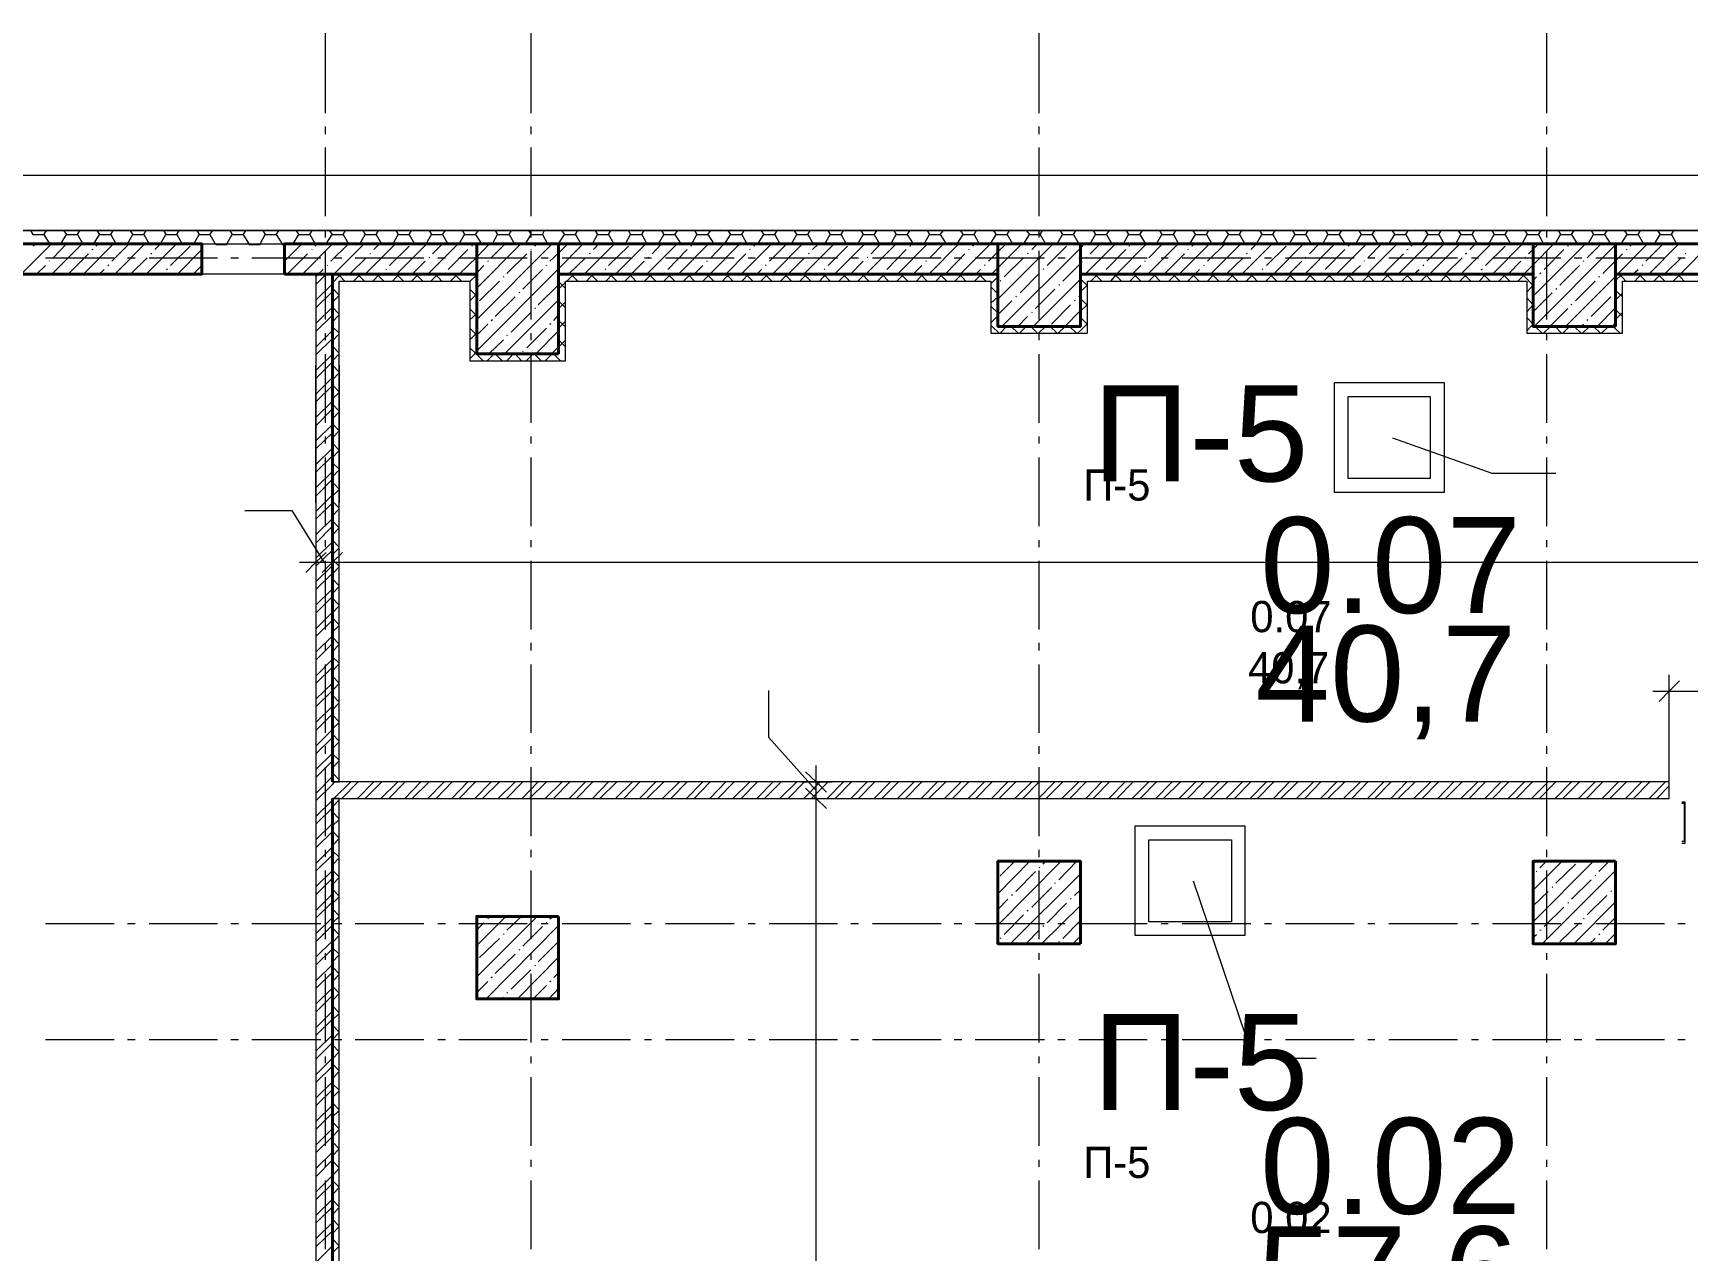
# Model space of a CAD drawing. Header units: millimetres. Extents: x -249154 to 415037, y -45458 to 354837.
# Drawn here: x -215240 to -203175, y 21286 to 30170 of the extents above; entities that cross this region are included whole.
import ezdxf

# ---------------------------------------------------------------- set-up
doc = ezdxf.new("R2010")
doc.units = ezdxf.units.MM
doc.layers.add('PDF _Текст', color=7, linetype='Continuous')
doc.styles.get("Standard").update_dxf_attribs({"font": 'arial.ttf'})

msp = doc.modelspace()

# ---------------------------------------------------------------- linework, layer by layer
at = {"lineweight": 9}
for points in [[(-213107, 29585), (-213107, 30170)], [(-211607, 29585), (-211607, 30170)], [(-207904, 29585), (-207904, 30170)], [(-204202, 29585), (-204202, 30170)], [(-213107, 29433), (-213107, 29488)], [(-211607, 29433), (-211607, 29488)], [(-207904, 29433), (-207904, 29488)], [(-204202, 29433), (-204202, 29488)], [(-213107, 28835), (-213107, 29335)], [(-211607, 28835), (-211607, 29335)], [(-207904, 28835), (-207904, 29335)], [(-204202, 28835), (-204202, 29335)], [(-191611, 25247), (-191611, 25650), (-195996, 25650), (-195996, 29132), (-230738, 29132), (-230738, 909), (-191611, 909), (-191611, 1308)], [(-230289, 28729), (-216356, 28729), (-230289, 28729), (-230289, 28632), (-216356, 28632), (-196496, 28632), (-196496, 25150), (-187938, 25150), (-187938, 25247), (-187938, 28632), (-145101, 28632), (-145101, 25209)], [(-215259, 28729), (-215242, 28700), (-215161, 28700), (-215119, 28632)], [(-215161, 28700), (-215140, 28729)], [(-215017, 28729), (-214996, 28700), (-214916, 28700), (-214877, 28632)], [(-214916, 28700), (-214899, 28729)], [(-214776, 28729), (-214755, 28700), (-214674, 28700), (-214636, 28632)], [(-214674, 28700), (-214657, 28729)], [(-214534, 28729), (-214513, 28700), (-214433, 28700), (-214394, 28632)], [(-214433, 28700), (-214416, 28729)], [(-214289, 28729), (-214272, 28700), (-214191, 28700), (-214153, 28632)], [(-214191, 28700), (-214174, 28729)], [(-214047, 28729), (-214030, 28700), (-213950, 28700), (-213912, 28632)], [(-213950, 28700), (-213928, 28729)], [(-213806, 28729), (-213789, 28700), (-213708, 28700), (-213666, 28632)], [(-213708, 28700), (-213687, 28729)], [(-213564, 28729), (-213547, 28700), (-213467, 28700), (-213424, 28632)], [(-213467, 28700), (-213446, 28729)], [(-213323, 28729), (-213301, 28700), (-213221, 28700), (-213183, 28632)], [(-213221, 28700), (-213204, 28729)], [(-213107, 28679), (-213107, 28734)], [(-213081, 28729), (-213060, 28700), (-212980, 28700), (-212941, 28632)], [(-212980, 28700), (-212963, 28729)], [(-212835, 28729), (-212819, 28700), (-212738, 28700), (-212700, 28632)], [(-212738, 28700), (-212721, 28729)], [(-212594, 28729), (-212577, 28700), (-212497, 28700), (-212458, 28632)], [(-212497, 28700), (-212480, 28729)], [(-212353, 28729), (-212336, 28700), (-212255, 28700), (-212217, 28632)], [(-212255, 28700), (-212234, 28729)], [(-212111, 28729), (-212094, 28700), (-212014, 28700), (-211971, 28632)], [(-212014, 28700), (-211992, 28729)], [(-211870, 28729), (-211853, 28700), (-211768, 28700), (-211730, 28632)], [(-211768, 28700), (-211751, 28729)], [(-211628, 28729), (-211607, 28700), (-211526, 28700), (-211488, 28632)], [(-211607, 28679), (-211607, 28734)], [(-211526, 28700), (-211510, 28729)], [(-211387, 28729), (-211365, 28700), (-211285, 28700), (-211247, 28632)], [(-211285, 28700), (-211268, 28729)], [(-211141, 28729), (-211124, 28700), (-211044, 28700), (-211005, 28632)], [(-211044, 28700), (-211027, 28729)], [(-210899, 28729), (-210883, 28700), (-210802, 28700), (-210764, 28632)], [(-210802, 28700), (-210785, 28729)], [(-210658, 28729), (-210641, 28700), (-210561, 28700), (-210518, 28632)], [(-210561, 28700), (-210539, 28729)], [(-210417, 28729), (-210400, 28700), (-210319, 28700), (-210277, 28632)], [(-210319, 28700), (-210298, 28729)], [(-210175, 28729), (-210154, 28700), (-210073, 28700), (-210035, 28632)], [(-210073, 28700), (-210056, 28729)], [(-209934, 28729), (-209912, 28700), (-209832, 28700), (-209794, 28632)], [(-209832, 28700), (-209815, 28729)], [(-209692, 28729), (-209671, 28700), (-209590, 28700), (-209552, 28632)], [(-209590, 28700), (-209574, 28729)], [(-209446, 28729), (-209429, 28700), (-209349, 28700), (-209311, 28632)], [(-209349, 28700), (-209332, 28729)], [(-209205, 28729), (-209188, 28700), (-209108, 28700), (-209069, 28632)], [(-209108, 28700), (-209086, 28729)], [(-208963, 28729), (-208947, 28700), (-208866, 28700), (-208824, 28632)], [(-208866, 28700), (-208845, 28729)], [(-208722, 28729), (-208705, 28700), (-208625, 28700), (-208582, 28632)], [(-208625, 28700), (-208603, 28729)], [(-208481, 28729), (-208459, 28700), (-208379, 28700), (-208341, 28632)], [(-208379, 28700), (-208362, 28729)], [(-208239, 28729), (-208218, 28700), (-208137, 28700), (-208099, 28632)], [(-208137, 28700), (-208120, 28729)], [(-207998, 28729), (-207976, 28700), (-207896, 28700), (-207858, 28632)], [(-207904, 28679), (-207904, 28734)], [(-207896, 28700), (-207879, 28729)], [(-207752, 28729), (-207735, 28700), (-207654, 28700), (-207616, 28632)], [(-207654, 28700), (-207637, 28729)], [(-207510, 28729), (-207493, 28700), (-207413, 28700), (-207375, 28632)], [(-207413, 28700), (-207392, 28729)], [(-207269, 28729), (-207252, 28700), (-207171, 28700), (-207129, 28632)], [(-207171, 28700), (-207150, 28729)], [(-207027, 28729), (-207011, 28700), (-206926, 28700), (-206888, 28632)], [(-206926, 28700), (-206909, 28729)], [(-206786, 28729), (-206765, 28700), (-206684, 28700), (-206646, 28632)], [(-206684, 28700), (-206667, 28729)], [(-206545, 28729), (-206523, 28700), (-206443, 28700), (-206405, 28632)], [(-206443, 28700), (-206426, 28729)], [(-206299, 28729), (-206282, 28700), (-206201, 28700), (-206163, 28632)], [(-206201, 28700), (-206184, 28729)], [(-206057, 28729), (-206040, 28700), (-205960, 28700), (-205922, 28632)], [(-205960, 28700), (-205943, 28729)], [(-205816, 28729), (-205799, 28700), (-205718, 28700), (-205676, 28632)], [(-205718, 28700), (-205697, 28729)], [(-205574, 28729), (-205557, 28700), (-205477, 28700), (-205435, 28632)], [(-205477, 28700), (-205456, 28729)], [(-205333, 28729), (-205312, 28700), (-205231, 28700), (-205193, 28632)], [(-205231, 28700), (-205214, 28729)], [(-205091, 28729), (-205070, 28700), (-204990, 28700), (-204952, 28632)], [(-204990, 28700), (-204973, 28729)], [(-204850, 28729), (-204829, 28700), (-204748, 28700), (-204710, 28632)], [(-204748, 28700), (-204731, 28729)], [(-204604, 28729), (-204587, 28700), (-204507, 28700), (-204469, 28632)], [(-204507, 28700), (-204490, 28729)], [(-204363, 28729), (-204346, 28700), (-204265, 28700), (-204227, 28632)], [(-204265, 28700), (-204244, 28729)], [(-204202, 28679), (-204202, 28734)], [(-204121, 28729), (-204104, 28700), (-204024, 28700), (-203982, 28632)], [(-204024, 28700), (-204003, 28729)], [(-203880, 28729), (-203863, 28700), (-203782, 28700), (-203740, 28632)], [(-203782, 28700), (-203761, 28729)], [(-203638, 28729), (-203617, 28700), (-203537, 28700), (-203499, 28632)], [(-203537, 28700), (-203520, 28729)], [(-203397, 28729), (-203376, 28700), (-203295, 28700), (-203257, 28632)], [(-203295, 28700), (-203278, 28729)], [(-215326, 28412), (-215106, 28632)], [(-215237, 28615), (-215229, 28624)], [(-215119, 28628), (-215038, 28628)], [(-215102, 28412), (-214882, 28632)], [(-215093, 28530), (-214996, 28632)], [(-215038, 28632), (-214996, 28700)], [(-214877, 28628), (-214797, 28628)], [(-214873, 28412), (-214653, 28632)], [(-214797, 28632), (-214755, 28700)], [(-214780, 28615), (-214767, 28632)], [(-214666, 28505), (-214538, 28632)], [(-214644, 28412), (-214424, 28632)], [(-214636, 28628), (-214555, 28628)], [(-214551, 28632), (-214513, 28700)], [(-214416, 28412), (-214195, 28632)], [(-214394, 28628), (-214314, 28628)], [(-214352, 28590), (-214310, 28632)], [(-214310, 28632), (-214272, 28700)], [(-214238, 28475), (-214094, 28615)], [(-214149, 28628), (-214068, 28628)], [(-214068, 28632), (-214030, 28700)], [(-213907, 28628), (-213827, 28628)], [(-213827, 28632), (-213789, 28700)], [(-213666, 28628), (-213585, 28628)], [(-213585, 28632), (-213547, 28700)], [(-213424, 28628), (-213344, 28628)], [(-213407, 28505), (-213280, 28632)], [(-213407, 28619), (-213395, 28632)], [(-213344, 28632), (-213301, 28700)], [(-213276, 28412), (-213056, 28632)], [(-213183, 28615), (-213170, 28632)], [(-213183, 28628), (-213102, 28628)], [(-213102, 28632), (-213060, 28700)], [(-213068, 28505), (-212941, 28632)], [(-213047, 28412), (-212827, 28632)], [(-212941, 28628), (-212861, 28628)], [(-212857, 28632), (-212819, 28700)], [(-212819, 28412), (-212598, 28632)], [(-212755, 28590), (-212713, 28632)], [(-212700, 28628), (-212619, 28628)], [(-212641, 28475), (-212497, 28615)], [(-212615, 28632), (-212577, 28700)], [(-212590, 28412), (-212369, 28632)], [(-212454, 28628), (-212374, 28628)], [(-212374, 28632), (-212336, 28700)], [(-212361, 28412), (-212141, 28632)], [(-212327, 28560), (-212255, 28632)], [(-212213, 28628), (-212132, 28628)], [(-212132, 28632), (-212094, 28700)], [(-212132, 28412), (-212005, 28535), (-211912, 28632)], [(-212039, 28615), (-212035, 28624)], [(-212005, 28310), (-211683, 28632)], [(-212005, 28081), (-211454, 28632)], [(-212005, 27853), (-211408, 28450), (-211230, 28632)], [(-211971, 28628), (-211891, 28628)], [(-211899, 28530), (-211798, 28632)], [(-211891, 28632), (-211853, 28700)], [(-211730, 28628), (-211649, 28628)], [(-211649, 28632), (-211607, 28700)], [(-211582, 28615), (-211569, 28632)], [(-211488, 28628), (-211408, 28628)], [(-211471, 28505), (-211408, 28564), (-211340, 28632)], [(-211408, 28632), (-211365, 28700)], [(-211247, 28628), (-211166, 28628)], [(-211221, 28412), (-211001, 28632)], [(-211162, 28632), (-211124, 28700)], [(-211154, 28590), (-211116, 28632)], [(-211044, 28475), (-210899, 28615)], [(-211005, 28628), (-210921, 28628)], [(-210993, 28412), (-210772, 28632)], [(-210921, 28632), (-210883, 28700)], [(-210764, 28412), (-210544, 28632)], [(-210760, 28628), (-210679, 28628)], [(-210726, 28560), (-210658, 28632)], [(-210679, 28632), (-210641, 28700)], [(-210535, 28412), (-210315, 28632)], [(-210518, 28628), (-210438, 28628)], [(-210442, 28615), (-210438, 28624)], [(-210438, 28632), (-210400, 28700)], [(-210306, 28412), (-210086, 28632)], [(-210298, 28530), (-210200, 28632)], [(-210277, 28628), (-210196, 28628)], [(-210196, 28632), (-210154, 28700)], [(-210078, 28412), (-209857, 28632)], [(-210035, 28628), (-209955, 28628)], [(-209984, 28615), (-209972, 28632)], [(-209955, 28632), (-209912, 28700)], [(-209870, 28505), (-209743, 28632)], [(-209849, 28412), (-209629, 28632)], [(-209794, 28628), (-209713, 28628)], [(-209709, 28632), (-209671, 28700)], [(-209620, 28412), (-209400, 28632)], [(-209557, 28590), (-209514, 28632)], [(-209552, 28628), (-209472, 28628)], [(-209468, 28632), (-209429, 28700)], [(-209442, 28475), (-209302, 28615)], [(-209396, 28412), (-209175, 28632)], [(-209307, 28628), (-209226, 28628)], [(-209226, 28632), (-209188, 28700)], [(-209167, 28412), (-208947, 28632)], [(-209129, 28560), (-209061, 28632)], [(-209065, 28628), (-208985, 28628)], [(-208985, 28632), (-208947, 28700)], [(-208938, 28412), (-208718, 28632)], [(-208845, 28615), (-208841, 28624)], [(-208824, 28628), (-208743, 28628)], [(-208743, 28632), (-208705, 28700)], [(-208709, 28412), (-208489, 28632)], [(-208701, 28530), (-208603, 28632)], [(-208582, 28628), (-208502, 28628)], [(-208502, 28632), (-208459, 28700)], [(-208481, 28412), (-208260, 28632)], [(-208387, 28615), (-208375, 28632)], [(-208341, 28628), (-208260, 28628)], [(-208273, 28505), (-208205, 28573), (-208146, 28632)], [(-208260, 28632), (-208218, 28700)], [(-208252, 28412), (-208205, 28458), (-208031, 28632)], [(-208205, 28230), (-207803, 28632)], [(-208176, 28030), (-207604, 28602), (-207574, 28632)], [(-208015, 28632), (-207976, 28700)], [(-207959, 28590), (-207917, 28632)], [(-207845, 28475), (-207705, 28615)], [(-207773, 28632), (-207735, 28700)], [(-207604, 28628), (-207532, 28628)], [(-207570, 28412), (-207349, 28632)], [(-207532, 28632), (-207493, 28700)], [(-207532, 28560), (-207460, 28632)], [(-207371, 28628), (-207290, 28628)], [(-207341, 28412), (-207121, 28632)], [(-207290, 28632), (-207252, 28700)], [(-207248, 28615), (-207244, 28624)], [(-207129, 28628), (-207049, 28628)], [(-207112, 28412), (-206892, 28632)], [(-207104, 28530), (-207006, 28632)], [(-207049, 28632), (-207011, 28700)], [(-206888, 28628), (-206807, 28628)], [(-206883, 28412), (-206663, 28632)], [(-206807, 28632), (-206765, 28700)], [(-206790, 28615), (-206778, 28632)], [(-206676, 28505), (-206549, 28632)], [(-206655, 28412), (-206434, 28632)], [(-206646, 28628), (-206566, 28628)], [(-206566, 28632), (-206523, 28700)], [(-206426, 28412), (-206206, 28632)], [(-206405, 28628), (-206324, 28628)], [(-206362, 28590), (-206320, 28632)], [(-206320, 28632), (-206282, 28700)], [(-206248, 28475), (-206104, 28615)], [(-206197, 28412), (-205977, 28632)], [(-206163, 28628), (-206079, 28628)], [(-206079, 28632), (-206040, 28700)], [(-205968, 28412), (-205748, 28632)], [(-205934, 28560), (-205862, 28632)], [(-205918, 28628), (-205837, 28628)], [(-205837, 28632), (-205799, 28700)], [(-205740, 28412), (-205519, 28632)], [(-205676, 28628), (-205596, 28628)], [(-205651, 28615), (-205642, 28624)], [(-205596, 28632), (-205557, 28700)], [(-205515, 28412), (-205295, 28632)], [(-205507, 28530), (-205409, 28632)], [(-205435, 28628), (-205354, 28628)], [(-205354, 28632), (-205312, 28700)], [(-205286, 28412), (-205066, 28632)], [(-205193, 28615), (-205180, 28632)], [(-205193, 28628), (-205113, 28628)], [(-205113, 28632), (-205070, 28700)], [(-205079, 28505), (-204952, 28632)], [(-205058, 28412), (-204837, 28632)], [(-204952, 28628), (-204871, 28628)], [(-204867, 28632), (-204829, 28700)], [(-204829, 28412), (-204609, 28632)], [(-204765, 28590), (-204723, 28632)], [(-204710, 28628), (-204630, 28628)], [(-204651, 28475), (-204507, 28615)], [(-204625, 28632), (-204587, 28700)], [(-204600, 28412), (-204380, 28632)], [(-204464, 28628), (-204384, 28628)], [(-204384, 28632), (-204346, 28700)], [(-204371, 28412), (-204303, 28479), (-204151, 28632)], [(-204337, 28560), (-204303, 28594), (-204265, 28632)], [(-204303, 28251), (-203922, 28632)], [(-204295, 28030), (-203702, 28624), (-203693, 28632)], [(-204223, 28628), (-204143, 28628)], [(-204143, 28632), (-204104, 28700)], [(-204049, 28615), (-204045, 28624)], [(-203982, 28628), (-203901, 28628)], [(-203910, 28530), (-203808, 28632)], [(-203901, 28632), (-203863, 28700)], [(-203740, 28628), (-203660, 28628)], [(-203689, 28412), (-203469, 28632)], [(-203660, 28632), (-203617, 28700)], [(-203596, 28615), (-203583, 28632)], [(-203499, 28628), (-203418, 28628)], [(-203482, 28505), (-203355, 28632)], [(-203460, 28412), (-203240, 28632)], [(-203418, 28632), (-203376, 28700)], [(-203257, 28628), (-203177, 28628)], [(-203232, 28412), (-203011, 28632)], [(-215216, 28412), (-215149, 28475)], [(-215149, 28530), (-214649, 28530)], [(-215123, 28505), (-215119, 28509)], [(-214979, 28416), (-214835, 28560)], [(-214810, 28590), (-214801, 28594)], [(-214695, 28475), (-214687, 28479)], [(-214551, 28530), (-214496, 28530)], [(-214530, 28412), (-214407, 28530)], [(-214394, 28530), (-213895, 28530)], [(-214382, 28560), (-214373, 28564)], [(-214187, 28412), (-214009, 28590)], [(-214072, 28412), (-214009, 28475)], [(-213797, 28530), (-213742, 28530)], [(-213645, 28530), (-213141, 28530)], [(-213382, 28416), (-213238, 28560)], [(-213208, 28590), (-213204, 28594)], [(-213107, 28081), (-213107, 28581)], [(-213094, 28475), (-213090, 28479)], [(-213043, 28530), (-212988, 28530)], [(-212933, 28412), (-212810, 28530)], [(-212891, 28530), (-212391, 28530)], [(-212780, 28560), (-212776, 28564)], [(-212475, 28412), (-212382, 28505)], [(-212353, 28530), (-212348, 28535)], [(-212289, 28530), (-212234, 28530)], [(-212213, 28446), (-212069, 28590)], [(-212136, 28530), (-211637, 28530)], [(-212018, 28412), (-212005, 28420), (-211954, 28475)], [(-211925, 28505), (-211920, 28509)], [(-211785, 28416), (-211641, 28560)], [(-211611, 28590), (-211607, 28594)], [(-211607, 28081), (-211607, 28581)], [(-211535, 28530), (-211484, 28530)], [(-211497, 28475), (-211493, 28479)], [(-211382, 28530), (-210883, 28530)], [(-211336, 28412), (-211213, 28530)], [(-211183, 28560), (-211179, 28564)], [(-210878, 28412), (-210785, 28505)], [(-210781, 28530), (-210730, 28530)], [(-210755, 28530), (-210751, 28535)], [(-210628, 28530), (-210128, 28530)], [(-210611, 28446), (-210472, 28590)], [(-210421, 28412), (-210357, 28475)], [(-210328, 28505), (-210323, 28509)], [(-210184, 28416), (-210044, 28560)], [(-210027, 28530), (-209976, 28530)], [(-210014, 28590), (-210010, 28594)], [(-209900, 28475), (-209895, 28479)], [(-209874, 28530), (-209374, 28530)], [(-209734, 28412), (-209616, 28530)], [(-209586, 28560), (-209582, 28564)], [(-209281, 28412), (-209188, 28505)], [(-209277, 28530), (-209222, 28530)], [(-209158, 28530), (-209154, 28535)], [(-209120, 28530), (-208620, 28530)], [(-209014, 28446), (-208875, 28590)], [(-208824, 28412), (-208760, 28475)], [(-208730, 28505), (-208726, 28509)], [(-208586, 28416), (-208447, 28560)], [(-208523, 28530), (-208468, 28530)], [(-208417, 28590), (-208413, 28594)], [(-208370, 28530), (-207866, 28530)], [(-208303, 28475), (-208298, 28479)], [(-208159, 28391), (-208019, 28530)], [(-207989, 28560), (-207985, 28564)], [(-207904, 28081), (-207904, 28581)], [(-207769, 28530), (-207714, 28530)], [(-207731, 28361), (-207604, 28488), (-207591, 28505)], [(-207616, 28530), (-207116, 28530)], [(-207561, 28530), (-207557, 28535)], [(-207417, 28446), (-207273, 28590)], [(-207227, 28412), (-207163, 28475)], [(-207133, 28505), (-207129, 28509)], [(-207015, 28530), (-206964, 28530)], [(-206989, 28416), (-206845, 28560)], [(-206862, 28530), (-206362, 28530)], [(-206820, 28590), (-206816, 28594)], [(-206705, 28475), (-206701, 28479)], [(-206540, 28412), (-206417, 28530)], [(-206392, 28560), (-206388, 28564)], [(-206261, 28530), (-206210, 28530)], [(-206108, 28530), (-205608, 28530)], [(-206083, 28412), (-205990, 28505)], [(-205964, 28530), (-205960, 28535)], [(-205820, 28446), (-205676, 28590)], [(-205629, 28412), (-205562, 28475)], [(-205536, 28505), (-205532, 28509)], [(-205507, 28530), (-205456, 28530)], [(-205392, 28416), (-205248, 28560)], [(-205354, 28530), (-204854, 28530)], [(-205223, 28590), (-205214, 28594)], [(-205108, 28475), (-205100, 28479)], [(-204943, 28412), (-204820, 28530)], [(-204795, 28560), (-204786, 28564)], [(-204753, 28530), (-204702, 28530)], [(-204600, 28530), (-204100, 28530)], [(-204486, 28412), (-204392, 28505)], [(-204363, 28530), (-204359, 28535)], [(-204223, 28446), (-204079, 28590)], [(-204202, 28081), (-204202, 28581)], [(-204109, 28331), (-203965, 28475)], [(-204003, 28530), (-203948, 28530)], [(-203935, 28505), (-203931, 28509)], [(-203846, 28530), (-203346, 28530)], [(-203795, 28416), (-203702, 28509), (-203651, 28560)], [(-203621, 28590), (-203617, 28594)], [(-203507, 28475), (-203503, 28479)], [(-203346, 28412), (-203223, 28530)], [(-203249, 28530), (-203194, 28530)], [(-203194, 28560), (-203189, 28564)], [(-214759, 28412), (-214721, 28446)], [(-214301, 28412), (-214293, 28416)], [(-214267, 28446), (-214259, 28450)], [(-213179, 28391), (-213162, 28412)], [(-213179, 28335), (-213102, 28412)], [(-213162, 28412), (-213124, 28446)], [(-213056, 28348), (-213009, 28399), (-212996, 28412)], [(-208205, 28412), (-208256, 28412), (-211357, 28412), (-211408, 28412), (-211408, 27831), (-212005, 27831), (-212005, 28412), (-212056, 28412), (-213009, 28412), (-213056, 28412)], [(-213056, 24709), (-213009, 24709), (-213009, 28361), (-212056, 28361), (-212056, 27831), (-212056, 27780), (-211408, 27780), (-211357, 27780), (-211357, 28361), (-208256, 28361), (-208256, 28030), (-208256, 27980), (-207604, 27980), (-207553, 27980), (-207553, 28361), (-204350, 28361), (-204350, 28030), (-204350, 27980), (-203702, 27980), (-203651, 27980), (-203651, 28361), (-201601, 28361), (-201601, 24709), (-201550, 24709)], [(-212967, 28361), (-213009, 28403), (-213018, 28412)], [(-212903, 28361), (-212852, 28412)], [(-212823, 28361), (-212874, 28412)], [(-212763, 28361), (-212713, 28412)], [(-212683, 28361), (-212734, 28412)], [(-212704, 28412), (-212696, 28416)], [(-212666, 28446), (-212662, 28450)], [(-212619, 28361), (-212573, 28412)], [(-212539, 28361), (-212590, 28412)], [(-212480, 28361), (-212429, 28412)], [(-212399, 28361), (-212450, 28412)], [(-212340, 28361), (-212289, 28412)], [(-212259, 28361), (-212306, 28412)], [(-212238, 28416), (-212234, 28420)], [(-212196, 28361), (-212145, 28412)], [(-212115, 28361), (-212166, 28412)], [(-212056, 28357), (-212005, 28407)], [(-212005, 28391), (-212026, 28412)], [(-211984, 28217), (-211840, 28361)], [(-211810, 28391), (-211806, 28395)], [(-211670, 28302), (-211526, 28446)], [(-211357, 28306), (-211408, 28357)], [(-211349, 28361), (-211298, 28412)], [(-211268, 28361), (-211319, 28412)], [(-211204, 28361), (-211158, 28412)], [(-211124, 28361), (-211175, 28412)], [(-211107, 28412), (-211099, 28416)], [(-211069, 28446), (-211065, 28450)], [(-211065, 28361), (-211014, 28412)], [(-210984, 28361), (-211035, 28412)], [(-210925, 28361), (-210874, 28412)], [(-210844, 28361), (-210891, 28412)], [(-210781, 28361), (-210730, 28412)], [(-210700, 28361), (-210751, 28412)], [(-210641, 28416), (-210637, 28420)], [(-210641, 28361), (-210590, 28412)], [(-210561, 28361), (-210611, 28412)], [(-210497, 28361), (-210446, 28412)], [(-210417, 28361), (-210467, 28412)], [(-210357, 28361), (-210306, 28412)], [(-210277, 28361), (-210328, 28412)], [(-210213, 28361), (-210167, 28412)], [(-210137, 28361), (-210184, 28412)], [(-210073, 28361), (-210023, 28412)], [(-209993, 28361), (-210044, 28412)], [(-209963, 28412), (-209929, 28446)], [(-209934, 28361), (-209883, 28412)], [(-209853, 28361), (-209904, 28412)], [(-209790, 28361), (-209739, 28412)], [(-209709, 28361), (-209760, 28412)], [(-209650, 28361), (-209599, 28412)], [(-209569, 28361), (-209620, 28412)], [(-209506, 28412), (-209501, 28416)], [(-209506, 28361), (-209459, 28412)], [(-209429, 28361), (-209476, 28412)], [(-209472, 28446), (-209468, 28450)], [(-209366, 28361), (-209315, 28412)], [(-209285, 28361), (-209336, 28412)], [(-209226, 28361), (-209175, 28412)], [(-209146, 28361), (-209196, 28412)], [(-209082, 28361), (-209031, 28412)], [(-209002, 28361), (-209052, 28412)], [(-209044, 28416), (-209040, 28420)], [(-208942, 28361), (-208891, 28412)], [(-208862, 28361), (-208913, 28412)], [(-208798, 28361), (-208752, 28412)], [(-208722, 28361), (-208769, 28412)], [(-208658, 28361), (-208608, 28412)], [(-208578, 28361), (-208629, 28412)], [(-208519, 28361), (-208468, 28412)], [(-208438, 28361), (-208485, 28412)], [(-208375, 28361), (-208324, 28412)], [(-208366, 28412), (-208332, 28446)], [(-208294, 28361), (-208345, 28412)], [(-208256, 28340), (-208205, 28391)], [(-201550, 28412), (-201601, 28412), (-203651, 28412), (-203702, 28412), (-203702, 28030), (-204303, 28030), (-204303, 28412), (-204350, 28412), (-207553, 28412), (-207604, 28412), (-207604, 28030), (-208205, 28030)], [(-208188, 28361), (-208184, 28365)], [(-208044, 28276), (-207904, 28416)], [(-207947, 28030), (-207604, 28374)], [(-207875, 28446), (-207870, 28450)], [(-207553, 28327), (-207604, 28378)], [(-207527, 28361), (-207477, 28412)], [(-207447, 28361), (-207498, 28412)], [(-207447, 28416), (-207443, 28420)], [(-207383, 28361), (-207337, 28412)], [(-207303, 28361), (-207354, 28412)], [(-207244, 28361), (-207193, 28412)], [(-207163, 28361), (-207214, 28412)], [(-207104, 28361), (-207053, 28412)], [(-207023, 28361), (-207070, 28412)], [(-206960, 28361), (-206909, 28412)], [(-206879, 28361), (-206930, 28412)], [(-206820, 28361), (-206769, 28412)], [(-206739, 28361), (-206790, 28412)], [(-206769, 28412), (-206735, 28446)], [(-206676, 28361), (-206629, 28412)], [(-206595, 28361), (-206646, 28412)], [(-206536, 28361), (-206485, 28412)], [(-206456, 28361), (-206506, 28412)], [(-206396, 28361), (-206345, 28412)], [(-206316, 28361), (-206362, 28412)], [(-206312, 28412), (-206303, 28416)], [(-206278, 28446), (-206273, 28450)], [(-206252, 28361), (-206201, 28412)], [(-206172, 28361), (-206223, 28412)], [(-206112, 28361), (-206062, 28412)], [(-206032, 28361), (-206083, 28412)], [(-205968, 28361), (-205918, 28412)], [(-205888, 28361), (-205939, 28412)], [(-205850, 28416), (-205846, 28420)], [(-205829, 28361), (-205778, 28412)], [(-205748, 28361), (-205799, 28412)], [(-205685, 28361), (-205638, 28412)], [(-205608, 28361), (-205655, 28412)], [(-205545, 28361), (-205494, 28412)], [(-205464, 28361), (-205515, 28412)], [(-205405, 28361), (-205354, 28412)], [(-205324, 28361), (-205375, 28412)], [(-205261, 28361), (-205210, 28412)], [(-205180, 28361), (-205231, 28412)], [(-205172, 28412), (-205134, 28446)], [(-205121, 28361), (-205070, 28412)], [(-205041, 28361), (-205091, 28412)], [(-204977, 28361), (-204930, 28412)], [(-204901, 28361), (-204947, 28412)], [(-204837, 28361), (-204786, 28412)], [(-204757, 28361), (-204808, 28412)], [(-204714, 28412), (-204706, 28416)], [(-204697, 28361), (-204647, 28412)], [(-204681, 28446), (-204672, 28450)], [(-204617, 28361), (-204668, 28412)], [(-204553, 28361), (-204503, 28412)], [(-204473, 28361), (-204524, 28412)], [(-204414, 28361), (-204363, 28412)], [(-204303, 28327), (-204350, 28378), (-204384, 28412)], [(-204303, 28365), (-204278, 28391)], [(-204253, 28416), (-204244, 28420)], [(-204066, 28030), (-203702, 28395)], [(-203994, 28217), (-203850, 28361)], [(-203825, 28391), (-203816, 28395)], [(-203702, 28365), (-203655, 28412)], [(-203626, 28361), (-203651, 28386), (-203677, 28412)], [(-203575, 28412), (-203537, 28446)], [(-203562, 28361), (-203516, 28412)], [(-203482, 28361), (-203532, 28412)], [(-203422, 28361), (-203371, 28412)], [(-203342, 28361), (-203393, 28412)], [(-203283, 28361), (-203232, 28412)], [(-203202, 28361), (-203249, 28412)], [(-213179, 28221), (-213056, 28340)], [(-213179, 28166), (-213056, 28285)], [(-213009, 28259), (-213056, 28310)], [(-213056, 28208), (-213009, 28255)], [(-212005, 28251), (-212056, 28302)], [(-212056, 28217), (-212005, 28268)], [(-211870, 28102), (-211726, 28246)], [(-211696, 28276), (-211692, 28280)], [(-211556, 28187), (-211412, 28331)], [(-211408, 28302), (-211357, 28352)], [(-208205, 28268), (-208256, 28319)], [(-208256, 28200), (-208205, 28246)], [(-208074, 28246), (-208070, 28251)], [(-207930, 28162), (-207790, 28302)], [(-207760, 28331), (-207756, 28335)], [(-207616, 28246), (-207604, 28259)], [(-207604, 28285), (-207553, 28331)], [(-207553, 28183), (-207604, 28234)], [(-204350, 28280), (-204303, 28331)], [(-204350, 28136), (-204303, 28187), (-204350, 28238)], [(-204303, 28136), (-204164, 28276)], [(-204138, 28302), (-204130, 28306)], [(-203880, 28102), (-203736, 28246)], [(-203710, 28276), (-203702, 28280)], [(-203651, 28246), (-203702, 28293)], [(-203702, 28221), (-203651, 28272)], [(-213179, 28052), (-213056, 28170)], [(-213009, 28119), (-213056, 28170)], [(-213056, 28064), (-213009, 28115)], [(-212005, 28107), (-212056, 28158)], [(-212056, 28077), (-212005, 28124)], [(-211802, 27831), (-211408, 28225)], [(-211755, 27988), (-211611, 28132)], [(-211582, 28162), (-211577, 28166)], [(-211357, 28166), (-211408, 28217)], [(-211408, 28162), (-211357, 28208)], [(-208205, 28128), (-208256, 28179)], [(-208205, 28115), (-208103, 28217)], [(-207959, 28132), (-207955, 28136)], [(-207815, 28047), (-207676, 28187)], [(-207718, 28030), (-207604, 28145)], [(-207646, 28217), (-207642, 28221)], [(-207604, 28141), (-207553, 28191)], [(-204181, 28030), (-204049, 28162)], [(-204024, 28187), (-204020, 28196)], [(-203837, 28030), (-203702, 28166)], [(-203651, 28102), (-203702, 28153)], [(-203702, 28081), (-203651, 28132)], [(-213179, 27992), (-213056, 28111)], [(-213179, 27878), (-213056, 28001)], [(-213009, 27980), (-213056, 28026)], [(-212005, 27967), (-212056, 28018)], [(-212005, 27967), (-211925, 28047)], [(-211899, 28073), (-211891, 28081)], [(-211641, 27874), (-211497, 28018)], [(-211573, 27831), (-211408, 27997)], [(-211471, 28047), (-211463, 28052)], [(-211442, 28073), (-211408, 28111)], [(-211357, 28026), (-211408, 28073)], [(-211408, 28018), (-211357, 28069)], [(-208256, 28056), (-208205, 28107)], [(-208197, 27980), (-208248, 28030), (-208256, 28035)], [(-208188, 27980), (-208142, 28030)], [(-208057, 27980), (-208108, 28030)], [(-208061, 28030), (-207989, 28102)], [(-208048, 27980), (-207998, 28030)], [(-207917, 27980), (-207964, 28030)], [(-207909, 27980), (-207858, 28030)], [(-207773, 27980), (-207824, 28030)], [(-207765, 27980), (-207714, 28030)], [(-207633, 27980), (-207684, 28030)], [(-207625, 27980), (-207604, 28001), (-207553, 28052)], [(-207553, 28043), (-207604, 28094)], [(-207604, 28030), (-207604, 28030)], [(-204350, 27997), (-204320, 28030), (-204303, 28047), (-204350, 28094)], [(-204236, 27980), (-204287, 28030)], [(-204227, 27980), (-204176, 28030)], [(-204096, 27980), (-204143, 28030)], [(-204087, 27980), (-204037, 28030)], [(-203952, 27980), (-204003, 28030)], [(-203952, 28030), (-203935, 28047)], [(-203943, 27980), (-203893, 28030)], [(-203910, 28073), (-203905, 28081)], [(-203812, 27980), (-203863, 28030)], [(-203804, 27980), (-203753, 28030)], [(-203723, 28030), (-203702, 28056)], [(-203668, 27980), (-203702, 28013), (-203719, 28030)], [(-213179, 27823), (-213056, 27941)], [(-213107, 27929), (-213107, 27980)], [(-213056, 27925), (-213009, 27975)], [(-213009, 27836), (-213056, 27886)], [(-212056, 27933), (-212005, 27984)], [(-211959, 27780), (-212009, 27831), (-212056, 27874)], [(-211916, 27831), (-211810, 27933)], [(-211785, 27963), (-211781, 27967)], [(-211607, 27929), (-211607, 27980)], [(-211459, 27831), (-211408, 27882)], [(-211357, 27882), (-211408, 27933)], [(-211408, 27878), (-211357, 27929)], [(-207904, 27929), (-207904, 27980)], [(-204202, 27929), (-204202, 27980)], [(-203660, 27980), (-203651, 27988)], [(-213179, 27708), (-213056, 27827)], [(-213179, 27649), (-213056, 27772)], [(-213107, 27327), (-213107, 27827)], [(-213056, 27780), (-213009, 27831)], [(-212056, 27793), (-212018, 27831), (-212005, 27844)], [(-211929, 27780), (-211878, 27831)], [(-211819, 27780), (-211870, 27831)], [(-211785, 27780), (-211738, 27831)], [(-211679, 27780), (-211726, 27831)], [(-211670, 27848), (-211666, 27853)], [(-211645, 27780), (-211594, 27831)], [(-211607, 27327), (-211607, 27827)], [(-211535, 27780), (-211586, 27831)], [(-211505, 27780), (-211454, 27831)], [(-211395, 27780), (-211408, 27793), (-211446, 27831)], [(-211361, 27780), (-211357, 27785)], [(-207904, 27327), (-207904, 27827)], [(-204202, 27327), (-204202, 27827)], [(-213179, 26743), (-213179, 27747)], [(-213179, 27535), (-213056, 27658)], [(-213009, 27696), (-213056, 27747)], [(-213056, 27641), (-213009, 27692)], [(-213009, 27747), (-213009, 26743)], [(-213179, 27480), (-213056, 27598)], [(-213009, 27552), (-213056, 27603)], [(-213056, 27501), (-213009, 27547)], [(-213179, 27365), (-213056, 27484)], [(-213179, 27306), (-213056, 27429)], [(-213009, 27412), (-213056, 27463)], [(-213056, 27357), (-213009, 27408)], [(-213179, 27196), (-213056, 27314)], [(-213056, 27217), (-213009, 27268), (-213056, 27319)], [(-213179, 27137), (-213056, 27255)], [(-213107, 27175), (-213107, 27226)], [(-213009, 27128), (-213056, 27179)], [(-211607, 27175), (-211607, 27226)], [(-207904, 27175), (-207904, 27226)], [(-205329, 27217), (-204604, 26959), (-204138, 26959)], [(-204202, 27175), (-204202, 27226)], [(-213179, 27022), (-213056, 27141)], [(-213179, 26967), (-213056, 27086)], [(-213107, 26573), (-213107, 27073)], [(-213056, 27073), (-213009, 27124)], [(-213009, 26988), (-213056, 27035)], [(-211607, 26573), (-211607, 27073)], [(-207904, 26573), (-207904, 27073)], [(-204202, 26573), (-204202, 27073)], [(-213179, 26853), (-213056, 26971)], [(-213179, 26793), (-213056, 26916)], [(-213056, 26933), (-213009, 26984)], [(-213179, 26679), (-213056, 26802)], [(-213009, 26844), (-213056, 26895)], [(-213056, 26793), (-213009, 26840)], [(-213695, 26688), (-213352, 26688), (-213119, 26310)], [(-213179, 26624), (-213056, 26743)], [(-213009, 26704), (-213056, 26755)], [(-213056, 26649), (-213009, 26700)], [(-213179, 26510), (-213056, 26628)], [(-213179, 26450), (-213056, 26573)], [(-213056, 26510), (-213009, 26560), (-213056, 26611)], [(-213179, 26340), (-213056, 26459)], [(-213107, 26421), (-213107, 26471)], [(-213009, 26421), (-213056, 26471)], [(-211607, 26421), (-211607, 26471)], [(-207904, 26421), (-207904, 26471)], [(-204202, 26421), (-204202, 26471)], [(-213297, 26310), (-213056, 26310), (-201550, 26310), (-201431, 26310), (-196598, 26310)], [(-213179, 26416), (-213179, 26310), (-213179, 26188)], [(-213179, 26281), (-213056, 26399)], [(-213107, 25819), (-213107, 26319)], [(-213056, 26366), (-213009, 26416)], [(-213056, 26416), (-213056, 26310), (-213056, 26188)], [(-213009, 26281), (-213056, 26327)], [(-211607, 25819), (-211607, 26319)], [(-207904, 25819), (-207904, 26319)], [(-204202, 25819), (-204202, 26319)], [(-213179, 26166), (-213056, 26285)], [(-213179, 26111), (-213056, 26230)], [(-213056, 26226), (-213009, 26277)], [(-213009, 26137), (-213056, 26188)], [(-213179, 25997), (-213056, 26116)], [(-213056, 26082), (-213009, 26133)], [(-213179, 25938), (-213056, 26061)], [(-213179, 25823), (-213056, 25946)], [(-213009, 25997), (-213056, 26048)], [(-213056, 25942), (-213009, 25993)], [(-213179, 25768), (-213056, 25887)], [(-213009, 25853), (-213056, 25904)], [(-213056, 25802), (-213009, 25849)], [(-213179, 25654), (-213056, 25772)], [(-213179, 25595), (-213056, 25717)], [(-213107, 25667), (-213107, 25722)], [(-213009, 25713), (-213056, 25764)], [(-213056, 25658), (-213009, 25709)], [(-211607, 25667), (-211607, 25722)], [(-207904, 25667), (-207904, 25722)], [(-204202, 25667), (-204202, 25722)], [(-213179, 25480), (-213056, 25603)], [(-213009, 25573), (-213056, 25620)], [(-213179, 25425), (-213056, 25544)], [(-213107, 25065), (-213107, 25565)], [(-213056, 25518), (-213009, 25569)], [(-213009, 25429), (-213056, 25480)], [(-211607, 25065), (-211607, 25565)], [(-207904, 25065), (-207904, 25565)], [(-204202, 25065), (-204202, 25565)], [(-203312, 24713), (-203312, 25370), (-203312, 25489)], [(-213179, 25311), (-213056, 25429)], [(-213179, 25256), (-213056, 25374)], [(-213056, 25374), (-213009, 25425)], [(-213009, 25290), (-213056, 25340)], [(-209879, 25374), (-209879, 25035), (-209531, 24646)], [(-203431, 25370), (-201910, 25370), (-201431, 25370)], [(-213179, 25141), (-213056, 25260)], [(-213056, 25234), (-213009, 25285)], [(-213179, 25082), (-213056, 25205)], [(-213009, 25145), (-213056, 25196)], [(-213056, 25095), (-213009, 25141)], [(-213179, 24968), (-213056, 25090)], [(-213179, 24912), (-213056, 25031)], [(-213009, 25006), (-213056, 25057)], [(-213056, 24951), (-213009, 25001)], [(-213179, 24798), (-213056, 24917)], [(-213179, 24739), (-213056, 24862)], [(-213107, 24912), (-213107, 24968)], [(-213009, 24866), (-213056, 24912)], [(-213056, 24811), (-213009, 24862)], [(-211607, 24912), (-211607, 24968)], [(-207904, 24912), (-207904, 24968)], [(-204202, 24912), (-204202, 24968)], [(-213179, 24624), (-213056, 24747)], [(-213107, 24311), (-213107, 24815)], [(-213009, 24722), (-213056, 24773)], [(-211607, 24311), (-211607, 24815)], [(-209531, 19736), (-209531, 19973), (-209531, 24586), (-209531, 24828)], [(-207904, 24311), (-207904, 24815)], [(-204202, 24311), (-204202, 24815)], [(-213179, 24569), (-213056, 24688), (-213039, 24709)], [(-213047, 24586), (-212924, 24709)], [(-213018, 24709), (-213009, 24718)], [(-212988, 24586), (-212869, 24709)], [(-212874, 24586), (-212755, 24709)], [(-212819, 24586), (-212696, 24709)], [(-212704, 24586), (-212581, 24709)], [(-212645, 24586), (-212526, 24709)], [(-212530, 24586), (-212412, 24709)], [(-212475, 24586), (-212353, 24709)], [(-212361, 24586), (-212242, 24709)], [(-212302, 24586), (-212183, 24709)], [(-212187, 24586), (-212069, 24709)], [(-212132, 24586), (-212014, 24709)], [(-212018, 24586), (-211899, 24709)], [(-211963, 24586), (-211840, 24709)], [(-211848, 24586), (-211726, 24709)], [(-211789, 24586), (-211670, 24709)], [(-211675, 24586), (-211556, 24709)], [(-211620, 24586), (-211497, 24709)], [(-211505, 24586), (-211382, 24709)], [(-211446, 24586), (-211327, 24709)], [(-211332, 24586), (-211213, 24709)], [(-211277, 24586), (-211158, 24709)], [(-211162, 24586), (-211044, 24709)], [(-211107, 24586), (-210984, 24709)], [(-210993, 24586), (-210870, 24709)], [(-210933, 24586), (-210815, 24709)], [(-210819, 24586), (-210700, 24709)], [(-210764, 24586), (-210641, 24709)], [(-210650, 24586), (-210527, 24709)], [(-210590, 24586), (-210472, 24709)], [(-210476, 24586), (-210357, 24709)], [(-210421, 24586), (-210302, 24709)], [(-210306, 24586), (-210188, 24709)], [(-210247, 24586), (-210128, 24709)], [(-210137, 24586), (-210014, 24709)], [(-210078, 24586), (-209959, 24709)], [(-209963, 24586), (-209845, 24709)], [(-209908, 24586), (-209785, 24709)], [(-209794, 24586), (-209671, 24709)], [(-209734, 24586), (-209616, 24709)], [(-209637, 24709), (-209531, 24709), (-209413, 24709)], [(-209620, 24586), (-209501, 24709)], [(-209565, 24586), (-209442, 24709)], [(-209451, 24586), (-209332, 24709)], [(-209391, 24586), (-209273, 24709)], [(-209277, 24586), (-209158, 24709)], [(-209222, 24586), (-209103, 24709)], [(-209108, 24586), (-208989, 24709)], [(-209052, 24586), (-208930, 24709)], [(-208938, 24586), (-208815, 24709)], [(-208879, 24586), (-208760, 24709)], [(-208764, 24586), (-208646, 24709)], [(-208709, 24586), (-208586, 24709)], [(-208595, 24586), (-208472, 24709)], [(-208536, 24586), (-208417, 24709)], [(-208421, 24586), (-208303, 24709)], [(-208366, 24586), (-208248, 24709)], [(-208252, 24586), (-208133, 24709)], [(-208197, 24586), (-208074, 24709)], [(-208082, 24586), (-207959, 24709)], [(-208023, 24586), (-207904, 24709)], [(-207909, 24586), (-207790, 24709)], [(-207854, 24586), (-207731, 24709)], [(-207739, 24586), (-207616, 24709)], [(-207680, 24586), (-207561, 24709)], [(-207565, 24586), (-207447, 24709)], [(-207510, 24586), (-207392, 24709)], [(-207396, 24586), (-207277, 24709)], [(-207337, 24586), (-207218, 24709)], [(-207227, 24586), (-207104, 24709)], [(-207167, 24586), (-207049, 24709)], [(-207053, 24586), (-206934, 24709)], [(-206998, 24586), (-206875, 24709)], [(-206883, 24586), (-206761, 24709)], [(-206824, 24586), (-206705, 24709)], [(-206710, 24586), (-206591, 24709)], [(-206655, 24586), (-206532, 24709)], [(-206540, 24586), (-206422, 24709)], [(-206481, 24586), (-206362, 24709)], [(-206367, 24586), (-206248, 24709)], [(-206312, 24586), (-206193, 24709)], [(-206197, 24586), (-206079, 24709)], [(-206142, 24586), (-206019, 24709)], [(-206028, 24586), (-205905, 24709)], [(-205968, 24586), (-205850, 24709)], [(-205854, 24586), (-205735, 24709)], [(-205799, 24586), (-205676, 24709)], [(-205685, 24586), (-205562, 24709)], [(-205625, 24586), (-205507, 24709)], [(-205511, 24586), (-205392, 24709)], [(-205456, 24586), (-205337, 24709)], [(-205341, 24586), (-205223, 24709)], [(-205286, 24586), (-205163, 24709)], [(-205172, 24586), (-205049, 24709)], [(-205113, 24586), (-204994, 24709)], [(-204998, 24586), (-204880, 24709)], [(-204943, 24586), (-204820, 24709)], [(-204829, 24586), (-204706, 24709)], [(-204769, 24586), (-204651, 24709)], [(-204655, 24586), (-204536, 24709)], [(-204600, 24586), (-204481, 24709)], [(-204486, 24586), (-204367, 24709)], [(-204426, 24586), (-204308, 24709)], [(-204316, 24586), (-204193, 24709)], [(-204257, 24586), (-204138, 24709)], [(-204143, 24586), (-204024, 24709)], [(-204087, 24586), (-203965, 24709)], [(-203973, 24586), (-203850, 24709)], [(-203914, 24586), (-203795, 24709)], [(-203799, 24586), (-203681, 24709)], [(-203744, 24586), (-203621, 24709)], [(-203630, 24586), (-203511, 24709)], [(-203571, 24586), (-203452, 24709)], [(-203456, 24586), (-203338, 24709)], [(-203401, 24586), (-203312, 24679)], [(-213179, 24455), (-213056, 24574)], [(-213179, 24400), (-213056, 24519)], [(-203151, 16724), (-203151, 16770), (-203651, 16770), (-203651, 19973), (-203651, 20024), (-213009, 20024), (-213009, 24586), (-213056, 24586)], [(-213056, 24527), (-213009, 24578)], [(-213009, 24582), (-213013, 24586)], [(-209637, 24586), (-209531, 24586), (-209413, 24586)], [(-203219, 24260), (-203194, 24260), (-203194, 24561), (-203219, 24561)], [(-203219, 24552), (-203202, 24552), (-203202, 24273), (-203219, 24273)], [(-213179, 24286), (-213056, 24404)], [(-213009, 24438), (-213056, 24489)], [(-213056, 24387), (-213009, 24434)], [(-213179, 24226), (-213056, 24345)], [(-213009, 24298), (-213056, 24349)], [(-213056, 24243), (-213009, 24294)], [(-213179, 24112), (-213056, 24235)], [(-213179, 24057), (-213056, 24175)], [(-213107, 24158), (-213107, 24213)], [(-213009, 24158), (-213056, 24205)], [(-213056, 24103), (-213009, 24154)], [(-211607, 24158), (-211607, 24213)], [(-207904, 24158), (-207904, 24213)], [(-204202, 24158), (-204202, 24213)], [(-213179, 23942), (-213056, 24061)], [(-213107, 23561), (-213107, 24061)], [(-213009, 24014), (-213056, 24065)], [(-213056, 23959), (-213009, 24010)], [(-211607, 23561), (-211607, 24061)], [(-208205, 24120), (-208197, 24129)], [(-208205, 23892), (-207972, 24129)], [(-208205, 23663), (-207743, 24129)], [(-208188, 24023), (-208082, 24129)], [(-208116, 23527), (-207604, 24036)], [(-208074, 23908), (-207930, 24053)], [(-207904, 24082), (-207900, 24086)], [(-207904, 23561), (-207904, 24061)], [(-207875, 24108), (-207858, 24129)], [(-207760, 23993), (-207629, 24129)], [(-204303, 23917), (-204092, 24129)], [(-204303, 23688), (-203863, 24129)], [(-204278, 24053), (-204274, 24057)], [(-204253, 24082), (-204206, 24129)], [(-204236, 23527), (-203702, 24061)], [(-204202, 23561), (-204202, 24061)], [(-204138, 23968), (-203994, 24108)], [(-203850, 24023), (-203846, 24027)], [(-203825, 24053), (-203749, 24129)], [(-213179, 23883), (-213056, 24006)], [(-213179, 23769), (-213056, 23892)], [(-213009, 23875), (-213056, 23925)], [(-207959, 23794), (-207815, 23938)], [(-207790, 23968), (-207786, 23972)], [(-207646, 23879), (-207604, 23921)], [(-206782, 23985), (-206345, 22693), (-205884, 22693)], [(-204303, 23803), (-204193, 23908)], [(-204164, 23938), (-204159, 23942)], [(-204024, 23853), (-203880, 23993)], [(-203736, 23908), (-203732, 23913)], [(-203710, 23938), (-203702, 23947)], [(-213179, 23714), (-213056, 23832)], [(-213056, 23820), (-213009, 23870)], [(-213009, 23731), (-213056, 23781)], [(-208205, 23777), (-208133, 23853)], [(-208103, 23879), (-208099, 23887)], [(-207989, 23764), (-207985, 23773)], [(-207887, 23527), (-207604, 23807)], [(-207845, 23680), (-207705, 23824)], [(-207676, 23853), (-207671, 23858)], [(-204223, 23654), (-204079, 23794)], [(-204049, 23824), (-204045, 23828)], [(-204007, 23527), (-203702, 23832)], [(-203910, 23739), (-203765, 23879)], [(-215149, 23675), (-214649, 23675)], [(-214551, 23675), (-214496, 23675)], [(-214394, 23675), (-213895, 23675)], [(-213797, 23675), (-213742, 23675)], [(-213645, 23675), (-213141, 23675)], [(-213179, 23599), (-213056, 23718)], [(-213179, 23540), (-213056, 23663)], [(-213056, 23680), (-213009, 23726)], [(-213043, 23675), (-212988, 23675)], [(-212891, 23675), (-212391, 23675)], [(-212289, 23675), (-212234, 23675)], [(-212136, 23675), (-211637, 23675)], [(-212005, 23514), (-211793, 23726)], [(-212005, 23286), (-211565, 23726)], [(-212005, 23629), (-211954, 23680)], [(-211937, 23125), (-211408, 23659)], [(-211925, 23709), (-211920, 23714)], [(-211785, 23625), (-211679, 23726)], [(-211670, 23510), (-211526, 23654)], [(-211535, 23675), (-211484, 23675)], [(-211497, 23680), (-211493, 23684)], [(-211471, 23709), (-211450, 23726)], [(-211382, 23675), (-210883, 23675)], [(-210781, 23675), (-210730, 23675)], [(-210628, 23675), (-210128, 23675)], [(-210027, 23675), (-209976, 23675)], [(-209874, 23675), (-209374, 23675)], [(-209277, 23675), (-209222, 23675)], [(-209120, 23675), (-208620, 23675)], [(-208523, 23675), (-208468, 23675)], [(-208370, 23675), (-207866, 23675)], [(-208159, 23595), (-208019, 23739)], [(-207875, 23654), (-207870, 23659)], [(-207769, 23675), (-207714, 23675)], [(-207731, 23565), (-207604, 23697)], [(-207616, 23675), (-207116, 23675)], [(-207015, 23675), (-206964, 23675)], [(-206862, 23675), (-206362, 23675)], [(-206261, 23675), (-206210, 23675)], [(-206108, 23675), (-205608, 23675)], [(-205507, 23675), (-205456, 23675)], [(-205354, 23675), (-204854, 23675)], [(-204753, 23675), (-204702, 23675)], [(-204600, 23675), (-204100, 23675)], [(-204109, 23540), (-203965, 23680)], [(-204003, 23675), (-203948, 23675)], [(-203935, 23709), (-203931, 23714)], [(-203846, 23675), (-203346, 23675)], [(-203795, 23625), (-203702, 23718)], [(-203249, 23675), (-203194, 23675)], [(-213179, 23430), (-213056, 23548)], [(-213009, 23591), (-213056, 23642)], [(-213056, 23536), (-213009, 23587)], [(-211984, 23426), (-211840, 23565)], [(-211810, 23595), (-211806, 23599)], [(-211556, 23396), (-211412, 23540)], [(-208188, 23565), (-208184, 23570)], [(-208002, 23527), (-207904, 23625)], [(-207760, 23540), (-207756, 23544)], [(-207659, 23527), (-207604, 23582)], [(-204303, 23574), (-204278, 23595)], [(-204253, 23625), (-204244, 23629)], [(-203893, 23527), (-203850, 23565)], [(-203825, 23595), (-203816, 23599)], [(-203778, 23527), (-203702, 23603)], [(-213179, 23370), (-213056, 23489)], [(-213107, 23409), (-213107, 23459)], [(-213009, 23451), (-213056, 23498)], [(-213056, 23396), (-213009, 23447)], [(-211870, 23311), (-211726, 23451)], [(-211709, 23125), (-211408, 23430)], [(-211696, 23481), (-211692, 23485)], [(-211607, 23409), (-211607, 23459)], [(-207904, 23409), (-207904, 23459)], [(-204202, 23409), (-204202, 23459)], [(-213179, 23256), (-213056, 23375)], [(-213179, 23201), (-213056, 23320)], [(-213107, 22807), (-213107, 23307)], [(-213009, 23307), (-213056, 23358)], [(-213056, 23252), (-213009, 23303)], [(-212005, 23400), (-212005, 23400)], [(-211899, 23281), (-211891, 23286)], [(-211755, 23197), (-211611, 23337)], [(-211607, 22807), (-211607, 23307)], [(-211582, 23366), (-211577, 23370)], [(-211442, 23281), (-211408, 23315)], [(-207904, 22807), (-207904, 23307)], [(-204202, 22807), (-204202, 23307)], [(-213179, 23087), (-213056, 23205)], [(-213009, 23167), (-213056, 23218)], [(-212005, 23171), (-211925, 23252)], [(-211785, 23167), (-211781, 23171)], [(-211594, 23125), (-211497, 23222)], [(-211480, 23125), (-211408, 23201)], [(-211471, 23252), (-211463, 23256)], [(-213179, 23027), (-213056, 23150)], [(-213056, 23112), (-213009, 23163)], [(-213009, 23023), (-213056, 23074)], [(-211823, 23125), (-211810, 23137)], [(-213179, 22913), (-213056, 23036)], [(-213179, 22858), (-213056, 22976)], [(-213056, 22972), (-213009, 23019)], [(-213009, 22883), (-213056, 22934)], [(-215149, 22828), (-214649, 22828)], [(-214551, 22828), (-214496, 22828)], [(-214394, 22828), (-213895, 22828)], [(-213797, 22828), (-213742, 22828)], [(-213645, 22828), (-213141, 22828)], [(-213179, 22743), (-213056, 22862)], [(-213179, 22684), (-213056, 22807)], [(-213056, 22828), (-213009, 22879)], [(-213043, 22828), (-212988, 22828)], [(-212891, 22828), (-212391, 22828)], [(-212289, 22828), (-212234, 22828)], [(-212136, 22828), (-211637, 22828)], [(-211535, 22828), (-211484, 22828)], [(-211382, 22828), (-210883, 22828)], [(-210781, 22828), (-210730, 22828)], [(-210628, 22828), (-210128, 22828)], [(-210027, 22828), (-209976, 22828)], [(-209874, 22828), (-209374, 22828)], [(-209277, 22828), (-209222, 22828)], [(-209120, 22828), (-208620, 22828)], [(-208523, 22828), (-208468, 22828)], [(-208370, 22828), (-207866, 22828)], [(-207769, 22828), (-207714, 22828)], [(-207616, 22828), (-207116, 22828)], [(-207015, 22828), (-206964, 22828)], [(-206862, 22828), (-206362, 22828)], [(-206261, 22828), (-206210, 22828)], [(-206108, 22828), (-205608, 22828)], [(-205507, 22828), (-205456, 22828)], [(-205354, 22828), (-204854, 22828)], [(-204753, 22828), (-204702, 22828)], [(-204600, 22828), (-204100, 22828)], [(-204003, 22828), (-203948, 22828)], [(-203846, 22828), (-203346, 22828)], [(-203249, 22828), (-203194, 22828)], [(-213179, 22570), (-213056, 22693)], [(-213107, 22655), (-213107, 22705)], [(-213056, 22688), (-213009, 22739), (-213056, 22790)], [(-211607, 22655), (-211607, 22705)], [(-207904, 22655), (-207904, 22705)], [(-204202, 22655), (-204202, 22705)], [(-213179, 22515), (-213056, 22633)], [(-213009, 22599), (-213056, 22650)], [(-213056, 22544), (-213009, 22595)], [(-213179, 22400), (-213056, 22519)], [(-213179, 22345), (-213056, 22464)], [(-213107, 22053), (-213107, 22553)], [(-213009, 22460), (-213056, 22506)], [(-213056, 22405), (-213009, 22455)], [(-211607, 22053), (-211607, 22553)], [(-207904, 22053), (-207904, 22553)], [(-204202, 22053), (-204202, 22553)], [(-213179, 22231), (-213056, 22349)], [(-213009, 22316), (-213056, 22366)], [(-213179, 22172), (-213056, 22294)], [(-213056, 22265), (-213009, 22311)], [(-213009, 22176), (-213056, 22227)], [(-213179, 22057), (-213056, 22180)], [(-213179, 22002), (-213056, 22121)], [(-213056, 22121), (-213009, 22172)], [(-213056, 21981), (-213009, 22032), (-213056, 22083)], [(-213179, 21888), (-213056, 22006)], [(-213179, 21828), (-213056, 21951)], [(-213107, 21900), (-213107, 21951)], [(-213009, 21892), (-213056, 21943)], [(-213056, 21837), (-213009, 21888)], [(-211607, 21900), (-211607, 21951)], [(-207904, 21900), (-207904, 21951)], [(-204202, 21900), (-204202, 21951)], [(-213179, 21714), (-213056, 21837)], [(-213179, 21659), (-213056, 21778)], [(-213107, 21299), (-213107, 21799)], [(-213009, 21752), (-213056, 21799)], [(-213056, 21697), (-213009, 21748)], [(-211607, 21299), (-211607, 21799)], [(-207904, 21299), (-207904, 21799)], [(-204202, 21299), (-204202, 21799)], [(-213179, 21545), (-213056, 21663)], [(-213179, 21490), (-213056, 21608)], [(-213009, 21608), (-213056, 21659)], [(-213056, 21553), (-213009, 21604)], [(-213179, 21375), (-213056, 21494)], [(-213009, 21468), (-213056, 21519)], [(-213179, 21316), (-213056, 21434)], [(-213056, 21413), (-213009, 21464)], [(-213009, 21324), (-213056, 21375)], [(-213179, 21201), (-213056, 21324)], [(-213056, 21273), (-213009, 21320)]]:
    msp.add_lwpolyline(points, dxfattribs=at)
for points in [[(-196394, 28632), (-196394, 25150), (-196394, 28632), (-196394, 28729), (-216356, 28729), (-196394, 28729)], [(-213407, 28632), (-213407, 28412), (-214009, 28412), (-214009, 28632)], [(-213056, 24586), (-203312, 24586), (-203312, 24709), (-213056, 24709), (-213056, 28412), (-213179, 28412), (-213179, 19854), (-213056, 19854), (-212005, 19854), (-212005, 19973), (-213056, 19973), (-213056, 20024)], [(-204952, 26819), (-205752, 26819), (-205752, 27620), (-204952, 27620)], [(-205053, 26921), (-205651, 26921), (-205651, 27518), (-205053, 27518)], [(-206405, 23587), (-207205, 23587), (-207205, 24387), (-206405, 24387)], [(-206502, 23688), (-207104, 23688), (-207104, 24286), (-206502, 24286)]]:
    msp.add_lwpolyline(points, close=True, dxfattribs=at)
at = {"lineweight": 40}
for points in [[(-215809, 28412), (-214009, 28412), (-214009, 28632), (-215809, 28632)], [(-213407, 28412), (-212005, 28412), (-212005, 28632), (-213407, 28632)], [(-211408, 27831), (-211408, 28632), (-212005, 28632), (-212005, 27831)], [(-211408, 28412), (-208205, 28412), (-208205, 28632), (-211408, 28632)], [(-207604, 28632), (-208205, 28632), (-208205, 28030), (-207604, 28030)], [(-207604, 28412), (-204303, 28412), (-204303, 28632), (-207604, 28632)], [(-203702, 28030), (-203702, 28632), (-204303, 28632), (-204303, 28030)], [(-203702, 28412), (-200097, 28412), (-200097, 28632), (-203702, 28632)], [(-207604, 23527), (-207604, 24129), (-208205, 24129), (-208205, 23527)], [(-203702, 24129), (-204303, 24129), (-204303, 23527), (-203702, 23527)], [(-211408, 23726), (-212005, 23726), (-212005, 23125), (-211408, 23125)]]:
    msp.add_lwpolyline(points, close=True, dxfattribs=at)
for points in [[(-213056, 28412), (-213056, 24709)], [(-213056, 24586), (-213056, 20024)]]:
    msp.add_lwpolyline(points, dxfattribs=at)
at = {"lineweight": 18}
for points in [[(-213102, 26382), (-213179, 26310), (-213251, 26234)], [(-212984, 26382), (-213056, 26310), (-213132, 26234)], [(-203236, 25446), (-203312, 25370), (-203384, 25294)], [(-209607, 24781), (-209531, 24709), (-209455, 24633)], [(-209607, 24663), (-209531, 24586), (-209455, 24514)]]:
    msp.add_lwpolyline(points, dxfattribs=at)

# ---------------------------------------------------------------- texts
at = {"char_height": 700, "attachment_point": 4}
for s, insert in [('П-5', (-207513, 27245)), ('0.07', (-206294, 26284)), ('40,7', (-206328, 25433)), ('П-5', (-207513, 22659)), ('0.02', (-206294, 21902)), ('57,6', (-206315, 21050))]:
    msp.add_mtext(s, dxfattribs=dict(at, insert=insert))
at = {"layer": 'PDF _Текст', "char_height": 227.7, "attachment_point": 4, "style": ''}
for s, insert in [('П-5', (-207583, 26872)), ('0.07', (-206365, 25912)), ('40,7', (-206382, 25519)), ('П-5', (-207583, 21931)), ('0.02', (-206365, 21529))]:
    msp.add_mtext(s, dxfattribs=dict(at, insert=insert))

doc.saveas('drawing.dxf')
